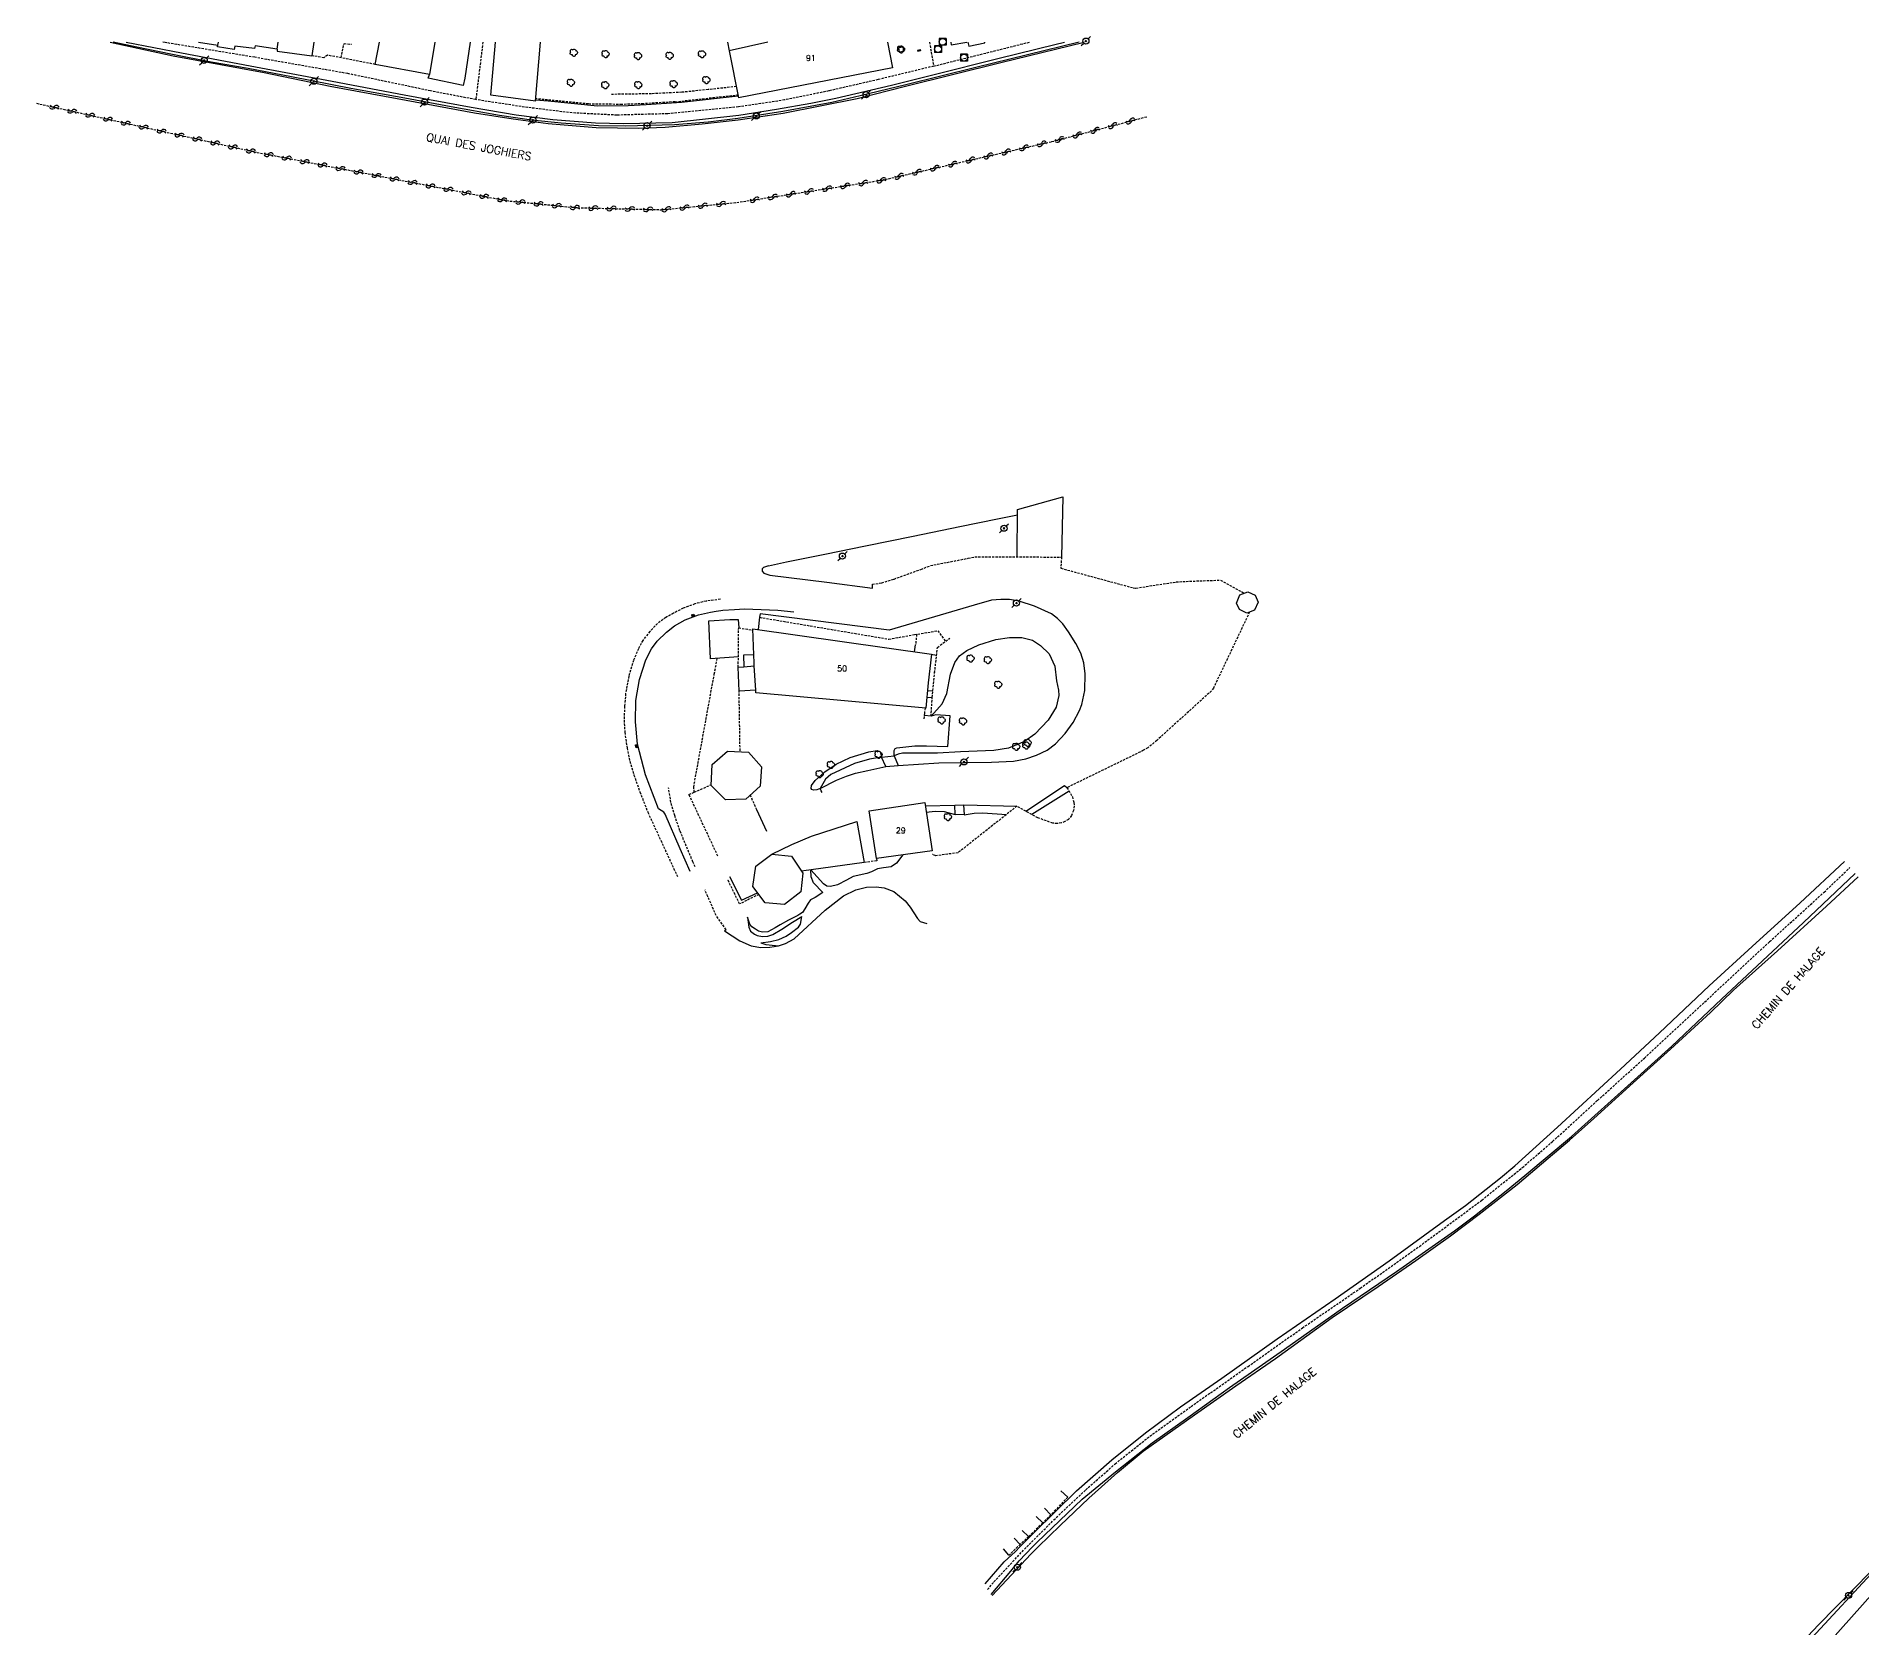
# Model space of a CAD drawing. Header units: millimetres. Extents: x 185031 to 186000, y 126999 to 128001.
# Drawn here: x 185047.1 to 185446.1, y 127653.4 to 128001.2 of the extents above; entities that cross this region are included whole.
import ezdxf
from ezdxf.enums import TextEntityAlignment as Align

# ---------------------------------------------------------------- set-up
doc = ezdxf.new("R2010")
doc.units = ezdxf.units.MM
doc.linetypes.add('DASHED', pattern=[0.75, 0.5, -0.25])
doc.layers.get('0').update_dxf_attribs({"linetype": 'CONTINUOUS'})
for name, color, linetype in [('W0001', 6, 'DASHED'), ('W0008', 7, 'CONTINUOUS'), ('W0010', 4, 'CONTINUOUS'), ('W0014', 7, 'CONTINUOUS'), ('W0017', 7, 'CONTINUOUS'), ('W0101', 7, 'CONTINUOUS'), ('W0104', 1, 'CONTINUOUS'), ('W0105', 7, 'CONTINUOUS'), ('W0112', 1, 'DASHED'), ('W0211', 2, 'CONTINUOUS'), ('W0214', 2, 'CONTINUOUS'), ('W0300', 7, 'CONTINUOUS'), ('W0333', 7, 'CONTINUOUS'), ('W0401', 7, 'CONTINUOUS'), ('W0420', 7, 'CONTINUOUS'), ('W0473', 7, 'CONTINUOUS'), ('W0500', 5, 'DASHED'), ('W0510', 5, 'CONTINUOUS'), ('W0511', 5, 'CONTINUOUS'), ('W0989', 7, 'CONTINUOUS'), ('W0991', 7, 'CONTINUOUS'), ('W1102', 7, 'CONTINUOUS')]:
    doc.layers.add(name, color=color, linetype=linetype)
doc.styles.get("Standard").update_dxf_attribs({"font": 'romans.shx', "width": 0.85})

# ---------------------------------------------------------------- blocks, each defined once
blk = doc.blocks.new('T473')
for p, q in [((-0.166667, 0.166667), (0.166667, -0.166667)), ((-0.166667, -0.166667), (0.166667, 0.166667)), ((0.500001, 0.500001), (1.000002, 1.000002)), ((-1.000002, -1.000002), (-0.500001, -0.500001))]:
    blk.add_line(p, q)
blk.add_ellipse((0, 0), major_axis=(0.471405, 0.471405), ratio=1, start_param=5.4977871438, end_param=11.780972451)
blk = doc.blocks.new('T300')
for p, q in [((-0.8, 0.51), (-0.86, 0.34)), ((-0.86, 0.34), (-0.86, 0.17)), ((-0.86, 0.17), (-0.74, 0.06)), ((-0.69, 0.63), (-0.8, 0.51)), ((-0.8, -0.06), (-0.74, 0.06)), ((-0.74, 0.06), (-0.69, 0.11)), ((-0.57, 0.69), (-0.69, 0.63)), ((-0.46, 0.69), (-0.57, 0.69)), ((-0.29, 0.63), (-0.46, 0.69)), ((-0.29, 0.63), (-0.17, 0.74)), ((-0.23, 0.57), (-0.29, 0.63)), ((-0.17, 0.74), (-0.06, 0.8)), ((-0.06, 0.8), (0.06, 0.8)), ((0.06, 0.8), (0.23, 0.74)), ((0.23, 0.74), (0.34, 0.63)), ((0.34, 0.63), (0.4, 0.51)), ((0.46, 0.46), (0.34, 0.46)), ((0.4, 0.51), (0.4, 0.46)), ((0.57, 0.4), (0.46, 0.46)), ((0.57, 0.4), (0.69, 0.29)), ((0.69, 0.29), (0.74, 0.17)), ((0.74, 0.06), (0.69, -0.17)), ((0.74, 0.17), (0.74, 0.06)), ((-0.8, -0.17), (-0.8, -0.06)), ((-0.8, -0.23), (-0.8, -0.17)), ((-0.74, -0.34), (-0.8, -0.23)), ((-0.69, -0.4), (-0.74, -0.34)), ((-0.51, -0.46), (-0.69, -0.4)), ((-0.4, -0.46), (-0.51, -0.46)), ((-0.4, -0.46), (-0.34, -0.46)), ((-0.34, -0.46), (-0.34, -0.4)), ((-0.34, -0.51), (-0.34, -0.46)), ((-0.29, -0.63), (-0.34, -0.51)), ((-0.17, -0.74), (-0.29, -0.63)), ((-0.06, -0.8), (-0.17, -0.74)), ((0.06, -0.8), (-0.06, -0.8)), ((0.17, -0.74), (0.06, -0.8)), ((0.23, -0.69), (0.17, -0.74)), ((0.29, -0.46), (0.23, -0.46)), ((0.29, -0.63), (0.23, -0.69)), ((0.46, -0.4), (0.29, -0.46)), ((0.34, -0.51), (0.29, -0.63)), ((0.34, -0.51), (0.34, -0.46)), ((0.57, -0.34), (0.46, -0.4)), ((0.63, -0.29), (0.57, -0.34)), ((0.69, -0.17), (0.63, -0.29))]:
    blk.add_line(p, q)
blk = doc.blocks.new('T401')
for p, q in [((-0.3, 0.3), (0, 0.3)), ((-0.3, -0.25), (-0.3, 0.3)), ((-0.3, 0.15), (0, 0.15)), ((-0.3, 0), (0, 0)), ((0, 0.3), (0, -0.25)), ((-0.3, -0.15), (0, -0.15)), ((-0.3, -0.25), (-0.3, -0.3)), ((-0.3, -0.3), (0, -0.3)), ((0, -0.3), (0, -0.25))]:
    blk.add_line(p, q)
blk = doc.blocks.new('T420')
for p, q in [((0.75, 0.75), (-0.75, 0.75)), ((-0.75, 0.75), (-0.75, -0.75)), ((0.75, 0.75), (0.75, -0.75)), ((0.75, -0.75), (-0.75, -0.75))]:
    blk.add_line(p, q)
blk.add_ellipse((0, 0), major_axis=(-0.53, 0.53), ratio=1, start_param=3.926991, end_param=10.210176)
blk = doc.blocks.new('t500o')
at = {"color": 0, "linetype": 'Continuous'}
for centre, start, end in [((-0.5, 0.625), 216.8699, 323.1301), ((0.5, -0.125), 36.8699, 143.1301), ((0.5, -0.625), 36.8699, 143.1301), ((-0.5, 0.125), 216.8699, 323.1301)]:
    blk.add_arc(centre, 0.625, start, end, dxfattribs=at)

msp = doc.modelspace()

# ---------------------------------------------------------------- linework, layer by layer
at = {"layer": 'W0001'}
for points in [[(185143.17, 127987.41), (185133.26, 127989.32), (185115.17, 127993.1), (185094.81, 127996.66), (185075.25, 127999.89), (185074.76, 128000)], [(185144.7, 128000), (185143.17, 127987.41)], [(185242.35, 128000), (185243.26, 127994.72)], [(185243.26, 127994.72), (185262.27, 127999.51), (185264.33, 128000)], [(185243.26, 127994.72), (185231.13, 127991.79), (185220.32, 127989.32), (185210.67, 127987.33), (185200.56, 127985.81), (185185.09, 127984.32), (185173.98, 127984.02), (185164.2, 127984.5), (185153.79, 127985.78), (185143.17, 127987.41)], [(185196.63, 127878.17), (185193.53, 127877.78), (185191.05, 127877.16), (185188.51, 127876.23), (185186.37, 127875.13), (185184.7, 127874.16), (185182.89, 127872.88), (185181.24, 127871.13), (185179.64, 127869.19), (185178.71, 127867.37), (185177.66, 127864.82), (185176.61, 127861.37), (185175.92, 127857.59), (185175.67, 127854.79), (185175.58, 127851.75), (185175.74, 127849.09), (185176.24, 127845.65), (185176.83, 127842.75), (185177.73, 127839.75), (185179.03, 127836.06), (185180.76, 127831.62), (185187.31, 127817.42)], [(185263.61, 127671), (185269.53, 127676.9), (185276.5, 127683.48), (185282.94, 127689.15), (185290.52, 127695.21), (185299.53, 127701.7), (185311.99, 127710.47), (185323.88, 127718.88), (185336.53, 127727.55), (185349.45, 127736.7), (185363.11, 127746.81), (185371.97, 127753.94), (185378.57, 127759.63), (185388.39, 127768.6), (185398.64, 127777.86), (185414.08, 127792.2), (185426.04, 127803.33), (185437.94, 127814.12), (185443.56, 127819.52)], [(185255.04, 127661.68), (185256.44, 127663.35), (185263.11, 127670.5), (185263.61, 127671)]]:
    msp.add_lwpolyline(points, dxfattribs=at)
at = {"layer": 'W0008'}
for points in [[(185066.68, 128000), (185078.84, 127997.61), (185093.86, 127994.78), (185111.77, 127991.41), (185127.49, 127988.43), (185142.14, 127985.73), (185151.98, 127984.08), (185159.97, 127983.08), (185169.3, 127982.36), (185175.43, 127982.19), (185186.11, 127982.42), (185200.64, 127984.02)], [(185200.64, 127984.02), (185208.88, 127985.31), (185216.43, 127986.64), (185221.9, 127987.75), (185234.06, 127990.54), (185243.05, 127992.81), (185257.6, 127996.47), (185269.76, 127999.48), (185271.89, 128000)], [(185200.54, 127988.19), (185188.12, 127986.78), (185180.42, 127986.27), (185176.49, 127986.03), (185169.75, 127986.01), (185158.96, 127987.04), (185156.21, 127987.3)], [(185412.84, 127793.65), (185422.22, 127802.3), (185432.68, 127811.81), (185442.38, 127820.82)], [(185444.74, 127818.23), (185433.42, 127807.53), (185415.54, 127790.75)], [(185262.1, 127671), (185265.18, 127674.06), (185274.52, 127683.23), (185282.2, 127690.03), (185289.6, 127695.96), (185297.26, 127701.66), (185306.25, 127707.89), (185318.34, 127716.46), (185331.01, 127725.25), (185342.88, 127733.54), (185354.92, 127742.36), (185359.57, 127745.66), (185367.19, 127751.67), (185370.35, 127754.34), (185379.68, 127762.79), (185393.4, 127775.44), (185401.93, 127783.39), (185412.84, 127793.65)], [(185264.9, 127671), (185265.9, 127672.03), (185275.73, 127681.47), (185282.99, 127687.42), (185291.01, 127693.76), (185298.82, 127699.27), (185307.94, 127705.85), (185319.94, 127714.23), (185332.68, 127723.17), (185344.48, 127731.21), (185357.15, 127740.08), (185361.49, 127743.36), (185368.45, 127748.85), (185372.51, 127752.23), (185382.69, 127760.76), (185396.48, 127773.14), (185404.63, 127780.49), (185415.54, 127790.75)], [(185254.54, 127662.9), (185258.66, 127667.75), (185261.12, 127670.03), (185262.1, 127671)], [(185255.84, 127660.58), (185260.12, 127665.68), (185261.95, 127667.96), (185264.9, 127671)], [(185451.75, 127664.41), (185438.54, 127649.61), (185424.63, 127634.23), (185411.22, 127619.57), (185401.74, 127609.17), (185392.17, 127598.8), (185390.36, 127599.71)]]:
    msp.add_lwpolyline(points, dxfattribs=at)
at = {"layer": 'W0010'}
for points in [[(185200.48, 127983.25), (185193.99, 127982.49), (185186.59, 127981.87), (185175.82, 127981.59), (185169.96, 127981.65), (185161.83, 127982.23), (185155.33, 127982.92), (185148.35, 127983.95), (185137.74, 127985.84), (185127.67, 127987.7), (185115.86, 127989.85), (185102.88, 127992.4), (185093.38, 127994.19), (185085.29, 127995.63), (185076.48, 127997.36), (185069.06, 127998.9), (185063.88, 128000)], [(185275.05, 128000), (185252.5, 127994.41), (185237.18, 127990.64), (185227.18, 127988.25), (185220.97, 127986.81), (185210.31, 127984.82), (185200.48, 127983.25)], [(185453.74, 127671), (185448.23, 127665.1), (185436.18, 127652.14), (185424.01, 127639.18), (185415.84, 127630.27), (185412.11, 127626.18)]]:
    msp.add_lwpolyline(points, dxfattribs=at)
at = {"layer": 'W0014'}
for points in [[(185207.14, 127885.47), (185206.06, 127885.12), (185205.79, 127884.83), (185205.79, 127884.35), (185206.12, 127883.87), (185207.41, 127883.48), (185219.93, 127881.91), (185229.86, 127880.62), (185229.86, 127881.46)], [(185190.01, 127818.66), (185187.87, 127823.61), (185184.58, 127831.2), (185184.24, 127831.66), (185183.07, 127832.38), (185180.27, 127839.8), (185178.54, 127846.53), (185178.08, 127851.38), (185178.18, 127856.05), (185178.93, 127860.64), (185180.33, 127864.93), (185181.57, 127867.36), (185182.79, 127869.02), (185184.85, 127870.99), (185186.63, 127872.35), (185188.93, 127873.68), (185191.88, 127874.75), (185194.48, 127875.34), (185195.71, 127875.6), (185196.76, 127875.73), (185197.17, 127875.78), (185199.75, 127875.97), (185201.91, 127876.05), (185205.58, 127875.97), (185209.16, 127875.76), (185212.71, 127875.45)], [(185218.89, 127835.9), (185218.7, 127836.3), (185218.42, 127836.82), (185221.99, 127838.6), (185224.23, 127839.52), (185226.14, 127840.16), (185228.9, 127840.77), (185232.83, 127841.6), (185235.52, 127841.82), (185244.4, 127842.42), (185255.91, 127842.53), (185260.71, 127842.8), (185263.38, 127843.29), (185265.73, 127844.12), (185268.11, 127845.17), (185269.92, 127846.56), (185272.03, 127848.85), (185273.77, 127851.23), (185275.14, 127853.84), (185275.62, 127855.15), (185276.29, 127858.21), (185276.37, 127861.84), (185276.06, 127864.28), (185275.41, 127866.41), (185274.35, 127868.51), (185272.73, 127871.07), (185271.48, 127872.8), (185270.33, 127874), (185269.01, 127875.02), (185265.32, 127876.68), (185261.93, 127877.78), (185259.85, 127878.14), (185257.92, 127878.15), (185255.94, 127877.97), (185252.14, 127876.86), (185233.54, 127871.39), (185205.3, 127875), (185205.2, 127874.23)], [(185206.78, 127827.41), (185204.59, 127832.14)], [(185241.43, 127833.02), (185247.91, 127833.18), (185249.87, 127833.23), (185261.47, 127832.94)], [(185197.86, 127805.94), (185197.51, 127805.66), (185200.87, 127803.48), (185203.36, 127802.41), (185205.5, 127802.06), (185207.42, 127802.12), (185209.31, 127802.43), (185210.88, 127802.92), (185212.73, 127803.97), (185219.52, 127810.19), (185223.55, 127813.37), (185226.28, 127814.66), (185228.57, 127815.2), (185230.66, 127815.33), (185232.45, 127815.09), (185234.55, 127814.31), (185237.05, 127812.23), (185238.12, 127810.85), (185239.73, 127808.38), (185240.33, 127807.76), (185241.76, 127807.29)], [(185198.61, 127817.56), (185201.27, 127812.41), (185204.75, 127814.01)]]:
    msp.add_lwpolyline(points, dxfattribs=at)
at = {"layer": 'W0017'}
for points in [[(185234.66, 127843.98), (185234.6, 127845.14), (185234.82, 127845.52), (185235.23, 127845.69), (185239.14, 127846.13), (185241.68, 127846.11), (185246.39, 127846.01), (185246.85, 127852.69), (185243.75, 127852.92), (185242.68, 127852.6)], [(185218.42, 127836.82), (185217.7, 127836.54), (185216.99, 127836.41), (185216.65, 127836.59), (185216.46, 127836.83), (185216.52, 127837.47), (185217.34, 127838.59), (185219.45, 127840.44), (185221.94, 127842.16), (185225, 127843.6), (185229.06, 127844.81), (185230.88, 127845.09), (185231.27, 127844.98), (185231.54, 127844.82), (185231.85, 127843.63)]]:
    msp.add_lwpolyline(points, dxfattribs=at)
at = {"layer": 'W0101'}
for points in [[(185086.71, 127998.97), (185086.77, 127999.29), (185086.91, 128000)], [(185099.76, 127998.47), (185094.94, 127999.16), (185094.8, 127998.58), (185090.45, 127999.09), (185090.35, 127998.35), (185086.71, 127998.97)], [(185099.76, 127998.47), (185099.7, 127997.99), (185107.33, 127996.99)], [(185107.75, 128000), (185107.33, 127996.99)], [(185121.19, 127995.11), (185122.11, 128000)], [(185141.93, 128000), (185140.73, 127992.09), (185140.4, 127990.48), (185132.74, 127992.07), (185133.02, 127992.93)], [(185156.19, 127987.05), (185146.42, 127988.35), (185147.46, 128000)], [(185156.19, 127987.05), (185157.32, 128000)], [(185198.2, 128000), (185198.58, 127998.04)], [(185198.58, 127998.04), (185200.62, 127987.79)], [(185233.15, 128000), (185234.26, 127994.34), (185200.62, 127987.79)], [(185133.02, 127992.93), (185121.19, 127995.11)]]:
    msp.add_lwpolyline(points, dxfattribs=at)
for points in [[(185241.53, 127854.38), (185204.39, 127857.73), (185204.36, 127858.3), (185204.05, 127863.64), (185204.01, 127864.28), (185203.94, 127866.01), (185203.7, 127871.73), (185242.81, 127866.14), (185242.07, 127859.92)], [(185230.73, 127821.49), (185229.17, 127831.93), (185241.31, 127833.77), (185242.97, 127823.15)]]:
    msp.add_lwpolyline(points, close=True, dxfattribs=at)
at = {"layer": 'W0104'}
for points in [[(185082.52, 128000), (185086.77, 127999.29)], [(185246.99, 128000), (185247.11, 127999.39), (185250.52, 128000)], [(185250.74, 128000), (185250.92, 127999.13), (185254.46, 127999.84), (185254.43, 128000)], [(185261.55, 127887.43), (185261.57, 127897.82), (185271.52, 127900.57), (185271.22, 127887.41)], [(185200.56, 127865.56), (185194.49, 127865.12), (185194.11, 127873.45), (185198.7, 127873.76), (185200.53, 127873.75), (185200.63, 127871.93)], [(185204.36, 127858.3), (185200.72, 127858.1), (185200.54, 127863.33), (185201.76, 127863.44)], [(185203.94, 127866.01), (185201.68, 127865.92), (185201.76, 127863.44)], [(185201.76, 127863.44), (185204.05, 127863.64)], [(185207.91, 127822.47), (185212.26, 127824.55), (185216.52, 127826.35), (185226.45, 127829.56), (185228.08, 127820.63), (185214.4, 127818.76)]]:
    msp.add_lwpolyline(points, dxfattribs=at)
for points in [[(185311.73, 127875.12), (185310.16, 127875.91), (185309.44, 127877.35), (185310.18, 127879.16), (185311.92, 127879.82), (185313.54, 127879.08), (185314.22, 127877.54), (185313.38, 127875.78), (185311.73, 127875.12)], [(185197.76, 127834.36), (185194.65, 127837.45), (185194.83, 127842.06), (185198.22, 127844.95), (185202.77, 127844.77), (185205.63, 127841.52), (185205.35, 127837.31), (185202.2, 127834.48)], [(185210.68, 127811.44), (185206.45, 127811.79), (185203.74, 127815.35), (185204.36, 127819.81), (185207.91, 127822.47), (185212.2, 127822.04), (185214.4, 127818.76), (185214.69, 127818.32), (185214.19, 127814.18)]]:
    msp.add_lwpolyline(points, close=True, dxfattribs=at)
at = {"layer": 'W0105'}
for points in [[(185207.14, 127885.47), (185211.11, 127886.36), (185219.46, 127888.01), (185228.38, 127889.89), (185238.75, 127891.98), (185249.01, 127894.05), (185257.2, 127895.78), (185261.57, 127896.65)], [(185205.2, 127874.23), (185204.92, 127871.55)], [(185239.1, 127866.67), (185239.31, 127868.2)], [(185242.73, 127866.15), (185243.91, 127865.98)], [(185242.95, 127856.65), (185241.76, 127856.72)], [(185243.09, 127858.11), (185241.9, 127858.19)], [(185242.68, 127852.6), (185241.17, 127852.77)], [(185231.85, 127843.63), (185234.66, 127843.98), (185235.52, 127841.82)], [(185232.83, 127841.6), (185231.85, 127843.63)], [(185263.38, 127831.88), (185271.89, 127837.47), (185272.4, 127837.01)], [(185272.88, 127836.2), (185264.76, 127831.12)], [(185249.82, 127833.22), (185249.93, 127831.07), (185247.98, 127831.1), (185247.91, 127833.18)], [(185271.1, 127683.25), (185272.57, 127681.88)], [(185268.9, 127678.03), (185267.49, 127679.49)], [(185267.1, 127676.24), (185265.7, 127677.63)], [(185262.21, 127671.56), (185260.87, 127672.88)], [(185264.02, 127673.25), (185262.59, 127674.57)], [(185259.7, 127669.17), (185258.51, 127670.57)]]:
    msp.add_lwpolyline(points, dxfattribs=at)
at = {"layer": 'W0112'}
for points in [[(185113.73, 127996.53), (185114.35, 127999.68), (185115.98, 127999.51)], [(185121.19, 127995.11), (185110.74, 127997.11), (185109.96, 127996.57), (185107.33, 127996.99)], [(185200.13, 127990.26), (185193.94, 127989.6), (185188.2, 127989.01), (185181.54, 127988.68), (185172.63, 127988.55)], [(185186.71, 127986.94), (185179.83, 127986.51), (185175.08, 127986.35), (185167.79, 127986.46), (185156.23, 127987.6)], [(185186.71, 127986.94), (185200.49, 127988.47)], [(185229.86, 127881.46), (185231.91, 127881.77), (185234.59, 127882.6), (185240.47, 127884.71), (185242.56, 127885.54), (185250.8, 127887.13), (185252.27, 127887.44), (185271.22, 127887.41), (185271.07, 127884.96), (185286.88, 127880.68), (185287.49, 127880.63), (185296.26, 127881.96), (185297.72, 127882.07), (185305.95, 127882.36), (185311.14, 127879.52)], [(185312.32, 127875.36), (185304.43, 127858.76), (185304.02, 127858.16), (185292.04, 127847.32), (185290.11, 127845.71), (185289.13, 127845.15), (185272.4, 127837.01), (185273.6, 127835.01), (185273.9, 127833.76), (185273.97, 127832.99), (185273.84, 127831.99), (185273.38, 127830.89), (185272.72, 127830.05), (185271.97, 127829.58), (185271.23, 127829.29), (185270.26, 127829.16), (185269.32, 127829.2), (185266.05, 127830.4), (185261.47, 127832.94), (185248.59, 127822.76), (185243.71, 127822.09), (185242.97, 127822.38)], [(185200.54, 127863.33), (185200.63, 127871.93), (185203.64, 127871.45)], [(185205.2, 127874.23), (185233.45, 127869.46), (185239.04, 127870.44), (185244.17, 127871.3), (185245.9, 127868.9)], [(185239.54, 127870.52), (185239.31, 127868.2)], [(185242.68, 127852.6), (185242.96, 127856.71), (185243.46, 127862.13), (185243.48, 127862.1), (185244.09, 127867.66), (185246.77, 127869.66)], [(185195.3, 127861.83), (185195.95, 127865.23)], [(185190.93, 127835.99), (185190.79, 127837.13), (185195.3, 127861.83)], [(185200.94, 127845.06), (185200.72, 127858.1)], [(185241.39, 127854.39), (185241.23, 127853.29), (185241.1, 127852)], [(185191.09, 127819.67), (185190.62, 127820.77), (185187.79, 127827.56), (185186.65, 127830.87), (185185.82, 127833.76), (185185.31, 127836.92)], [(185196.08, 127822.03), (185189.76, 127835.51), (185190.93, 127835.99), (185194.66, 127837.65)], [(185204.59, 127832.14), (185203.18, 127835.36)], [(185230.73, 127821.49), (185230.81, 127821), (185228.08, 127820.63)], [(185193.88, 127813.17), (185193.24, 127814.65)], [(185205.03, 127813.65), (185200.84, 127811.57), (185198.21, 127816.98)], [(185197.86, 127805.94), (185195.72, 127809.01), (185193.88, 127813.17)], [(185272.57, 127681.88), (185268.9, 127678.03), (185267.1, 127676.24), (185264.02, 127673.25), (185262.21, 127671.56), (185261.62, 127671)], [(185261.62, 127671), (185260.43, 127669.87)], [(185259.7, 127669.17), (185260.43, 127669.87)]]:
    msp.add_lwpolyline(points, dxfattribs=at)
at = {"layer": 'W0211'}
for points in [[(185242.68, 127852.6), (185245.12, 127855.34), (185246.11, 127857.54), (185246.94, 127861.79), (185247.91, 127864.38), (185248.91, 127865.83), (185250.51, 127867), (185253.16, 127868.21), (185256.88, 127869.39), (185259.84, 127869.85), (185262.55, 127869.79), (185264.89, 127869.2), (185266.65, 127868.09), (185268.48, 127866.23), (185269.73, 127863.56), (185270.12, 127860.38), (185270.57, 127858.27), (185270.61, 127857.17), (185270.03, 127854.62), (185268.3, 127851.77), (185265.4, 127848.67), (185263.12, 127847.05), (185259.59, 127845.6), (185256.43, 127845.13), (185249.11, 127844.79), (185244.11, 127844.5), (185238.69, 127844.53), (185236.44, 127844.51), (185235.5, 127844.34), (185234.66, 127843.98)], [(185231.85, 127843.63), (185229.24, 127843.24), (185225.98, 127842.3), (185220.8, 127839.85), (185219.62, 127838.83), (185218.42, 127836.82)], [(185241.64, 127831.65), (185243.56, 127831.87), (185245.53, 127831.75), (185247.98, 127831.1)], [(185249.93, 127831.07), (185252.14, 127831.41), (185253.99, 127831.48), (185259.17, 127831.13)], [(185236.49, 127822.27), (185235.17, 127820.49), (185233.96, 127819.71), (185232.32, 127819.48), (185230.96, 127819.24), (185229.69, 127818.6), (185228.63, 127818.24), (185225.64, 127817.54), (185224.18, 127816.74), (185222.26, 127815.74), (185220.71, 127815.38), (185219.94, 127815.45), (185219.21, 127815.99), (185216.44, 127819.04)], [(185219.01, 127814.08), (185217.32, 127812.94), (185216.34, 127812.44), (185215.83, 127811.76), (185215.08, 127810.51), (185214.57, 127809.73), (185214.02, 127809.31), (185213.55, 127809.05), (185211.53, 127807.99), (185209.71, 127806.98), (185208.62, 127806.31), (185206.97, 127805.44), (185205.82, 127805.38), (185204.96, 127805.63), (185204.28, 127806.06), (185203.54, 127806.57), (185203.1, 127807.18), (185202.54, 127808.66)], [(185205.48, 127803.06), (185207.62, 127803.38), (185209.41, 127803.81), (185211.01, 127804.53), (185212.16, 127805.34), (185213.68, 127806.49), (185214.14, 127807.18), (185214.41, 127808.82)]]:
    msp.add_lwpolyline(points, dxfattribs=at)
at = {"layer": 'W0214'}
for points in [[(185219.01, 127814.08), (185217, 127816.16), (185216.47, 127817.47), (185216.44, 127819.04)], [(185202.54, 127808.66), (185202.84, 127806.52), (185203.2, 127805.59), (185204.08, 127804.94), (185204.65, 127804.68), (185205.81, 127804.43), (185207.02, 127804.51), (185208.1, 127804.9), (185210.07, 127806.07), (185212.43, 127807.57), (185214.41, 127808.82)], [(185205.48, 127803.06), (185206.6, 127802.71), (185207.27, 127802.63), (185209.31, 127802.43)]]:
    msp.add_lwpolyline(points, dxfattribs=at)
at = {"layer": 'W0333'}
msp.add_lwpolyline([(185235.62, 127998.79), (185236.54, 127998.96), (185236.69, 127997.95), (185235.77, 127997.81), (185235.62, 127998.79)], close=True, dxfattribs=at)
at = {"layer": 'W0500'}
for points in [[(185047.11, 127986.61), (185095.32, 127975.88), (185149.88, 127965.32), (185165.43, 127963.77), (185183.8, 127963.34), (185200.2, 127964.92)], [(185200.2, 127964.92), (185231.92, 127969.79), (185269.06, 127978.23), (185289.9, 127983.68)]]:
    msp.add_lwpolyline(points, dxfattribs=at)
at = {"layer": 'W0510'}
msp.add_lwpolyline([(185411.73, 127625.78), (185411.27, 127626.24), (185414.96, 127630.54), (185426.07, 127642.64), (185436.72, 127653.95), (185448.13, 127665.62), (185449.16, 127666.64), (185453.1, 127671)], dxfattribs=at)
at = {"layer": 'W0511'}
for points in [[(185063.2, 128000), (185077, 127996.96), (185096.85, 127993.31), (185111.33, 127990.35), (185125.99, 127987.66), (185142.9, 127984.55), (185151.33, 127983.21), (185158.96, 127982.16), (185169.49, 127981.32), (185178.8, 127981.2), (185184.53, 127981.42), (185192.67, 127982.12), (185200.49, 127983.02)], [(185200.49, 127983.02), (185210.33, 127984.48), (185226.5, 127987.65), (185237.11, 127990.35), (185257.96, 127995.54), (185276.17, 128000)], [(185418.11, 127792.7), (185427.74, 127801.31), (185438.5, 127811.06), (185445.38, 127817.53)], [(185266.14, 127671), (185270.91, 127675.7), (185277.2, 127681.66), (185283.44, 127687.24), (185289.1, 127691.94), (185300.31, 127699.86), (185309.35, 127706.24), (185318.02, 127712.21), (185330.42, 127721.14), (185340.43, 127727.91), (185348.65, 127733.58), (185356.27, 127739), (185362.55, 127743.74), (185370.83, 127750.23), (185377.64, 127755.96), (185382.26, 127759.89), (185387.62, 127764.68), (185396.18, 127772.43), (185404.33, 127779.79), (185413.09, 127787.85), (185418.11, 127792.7)], [(185256.06, 127660.36), (185264.52, 127669.4), (185266.14, 127671)]]:
    msp.add_lwpolyline(points, dxfattribs=at)
at = {"layer": 'W1102'}
for points in [[(185099.76, 127998.47), (185099.92, 128000)], [(185134.22, 128000), (185133.02, 127992.93)], [(185206.98, 128000), (185198.58, 127998.04)]]:
    msp.add_lwpolyline(points, dxfattribs=at)

# ---------------------------------------------------------------- block references
at = {"layer": 'W0300'}
for p in [(185164.62, 127997.65), (185171.57, 127997.34), (185192.66, 127997.31), (185236.18, 127998.36), (185178.67, 127996.94), (185185.59, 127996.99), (185164, 127991.1), (185171.5, 127990.54), (185178.73, 127990.58), (185186.47, 127990.78), (185193.61, 127991.67), (185251.36, 127865.2), (185255.15, 127864.87), (185257.42, 127859.49), (185245.04, 127851.7), (185249.73, 127851.47), (185261.35, 127845.91), (185263.56, 127846.18), (185263.83, 127846.77), (185220.83, 127841.95), (185231.26, 127844.17), (185218.38, 127839.94), (185246.42, 127830.54)]:
    msp.add_blockref('T300', p, dxfattribs=at)
at = {"layer": 'W0401'}
for p, rotation in [((185240.06, 127997.97), 284.2145842149914), ((185190.67, 127874.54), 289.8595374884825), ((185178.41, 127846.16), 14.36625471252838)]:
    msp.add_blockref('T401', p, dxfattribs=dict(at, rotation=rotation))
at = {"layer": 'W0420'}
for p in [(185244.2, 127998.45), (185245.21, 128000.04), (185249.89, 127996.57)]:
    msp.add_blockref('T420', p, dxfattribs=at)
at = {"layer": 'W0473'}
for p in [(185276.54, 128000.21), (185083.77, 127995.98), (185107.76, 127991.43), (185131.97, 127986.86), (185228.49, 127988.5), (185155.64, 127982.94), (185180.61, 127981.71), (185204.46, 127983.84), (185258.64, 127893.7), (185223.32, 127887.62), (185261.36, 127877.37), (185249.88, 127842.62), (185261.55, 127666.57), (185443.29, 127660.39)]:
    msp.add_blockref('T473', p, dxfattribs=at)
at = {"layer": 'W0500'}
for p, rotation in [((185051.01, 127985.74), 347.4493017655358), ((185054.92, 127984.87), 347.4493017655358), ((185058.82, 127984), 347.4493017655358), ((185062.73, 127983.13), 347.4493017655358), ((185066.63, 127982.26), 347.4493017655358), ((185070.54, 127981.39), 347.4493017655358), ((185282.43, 127981.73), 14.64802431828519), ((185286.3, 127982.74), 14.64802431828519), ((185074.44, 127980.52), 347.4493017655358), ((185078.35, 127979.65), 347.4493017655358), ((185082.25, 127978.79), 347.4493017655358), ((185086.15, 127977.92), 347.4493017655358), ((185266.93, 127977.75), 12.81320066364552), ((185270.82, 127978.69), 14.64802431828519), ((185274.69, 127979.7), 14.64802431828519), ((185278.56, 127980.72), 14.64802431828519), ((185090.06, 127977.05), 347.4493017655358), ((185093.96, 127976.18), 347.4493017655358), ((185097.88, 127975.38), 349.0459373566035), ((185101.81, 127974.62), 349.0459373566035), ((185105.74, 127973.86), 349.0459373566035), ((185251.33, 127974.2), 12.81320066364552), ((185255.23, 127975.09), 12.81320066364552), ((185259.13, 127975.97), 12.81320066364552), ((185263.03, 127976.86), 12.81320066364552), ((185109.66, 127973.1), 349.0459373566035), ((185113.59, 127972.34), 349.0459373566035), ((185117.52, 127971.58), 349.0459373566035), ((185121.44, 127970.82), 349.0459373566035), ((185125.37, 127970.06), 349.0459373566035), ((185231.83, 127969.77), 8.727432474959286), ((185235.73, 127970.65), 12.81320066364552), ((185239.63, 127971.54), 12.81320066364552), ((185243.53, 127972.43), 12.81320066364552), ((185247.43, 127973.31), 12.81320066364552), ((185129.3, 127969.3), 349.0459373566035), ((185133.23, 127968.54), 349.0459373566035), ((185137.15, 127967.78), 349.0459373566035), ((185141.08, 127967.02), 349.0459373566035), ((185145.01, 127966.26), 349.0459373566035), ((185148.93, 127965.5), 349.0459373566035), ((185204.15, 127965.52), 8.727432474959286), ((185208.11, 127966.13), 8.727432474959286), ((185212.06, 127966.74), 8.727432474959286), ((185216.01, 127967.34), 8.727432474959286), ((185219.97, 127967.95), 8.727432474959286), ((185223.92, 127968.56), 8.727432474959286), ((185227.88, 127969.16), 8.727432474959286), ((185152.9, 127965.02), 354.3211535144711), ((185156.88, 127964.62), 354.3211535144711), ((185160.86, 127964.22), 354.3211535144711), ((185164.84, 127963.83), 354.3211535144711), ((185168.84, 127963.69), 358.6686499486615), ((185172.84, 127963.6), 358.6686499486615), ((185176.84, 127963.5), 358.6686499486615), ((185180.84, 127963.41), 358.6686499486615), ((185184.83, 127963.44), 5.478743966773885), ((185188.81, 127963.82), 5.478743966773885), ((185192.79, 127964.21), 5.478743966773885), ((185196.78, 127964.59), 5.478743966773885)]:
    msp.add_blockref('t500o', p, dxfattribs=dict(at, rotation=rotation))

# ---------------------------------------------------------------- texts
at = {"layer": 'W0989'}
for s, rotation, p in [('QUAI DES JOGHIERS', 349.3359, (185132.37, 127979.26)), ('CHEMIN DE HALAGE', 48.6693, (185422.57, 127784.63)), ('CHEMIN DE HALAGE', 39.2845, (185308.96, 127695.27))]:
    msp.add_text(s, height=1.75, rotation=rotation, dxfattribs=at).set_placement(p, align=Align.MIDDLE_LEFT)
at = {"layer": 'W0991'}
for s, p in [('91', (185216.42, 127996.52)), ('50', (185223.25, 127863.05)), ('29', (185236.07, 127827.63))]:
    msp.add_text(s, height=1.25, dxfattribs=at).set_placement(p, align=Align.MIDDLE_CENTER)

doc.saveas('drawing.dxf')
